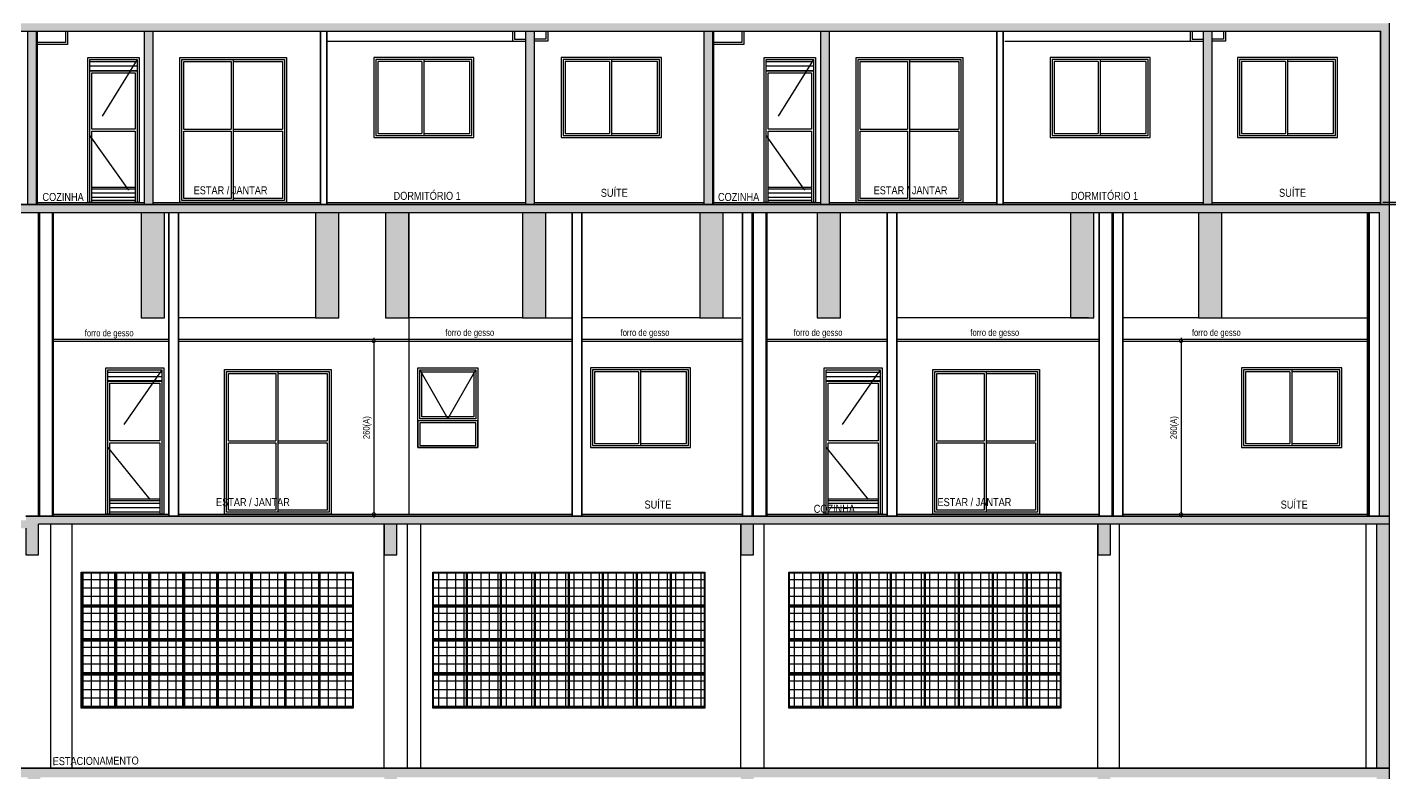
# Model space of a CAD drawing. Header units: metres. Extents: x -9086 to -7768, y 20 to 184.
# Drawn here: x -9042.47 to -9022.04, y 30.49 to 41.68 of the extents above; entities that cross this region are included whole.
import ezdxf
from ezdxf.enums import TextEntityAlignment as Align

# ---------------------------------------------------------------- set-up
doc = ezdxf.new("R2010")
doc.units = ezdxf.units.M
doc.linetypes.add('DASHEDX2', pattern=[1.5, 1, -0.5])
for name, color, linetype in [('ARQ-ALV ACAB', 4, 'Continuous'), ('ARQ-ALV OSSO', 5, 'Continuous'), ('ARQ-AUX', 7, 'Continuous'), ('ARQ-AUX1', 1, 'Continuous'), ('ARQ-CAX', 1, 'Continuous'), ('ARQ-DIM', 2, 'Continuous'), ('ARQ-DIM EMBASAM', 2, 'Continuous'), ('ARQ-ENCH', 1, 'Continuous'), ('ARQ-EST', 2, 'Continuous'), ('ARQ-PRJ', 7, 'DASHEDX2'), ('ARQ-TXT', 2, 'Continuous'), ('ES-CORTE', 2, 'Continuous')]:
    doc.layers.add(name, color=color, linetype=linetype)
doc.styles.add('Adesa', font='ARIALN.TTF')
doc.dimstyles.new('ADESA 1-0050', dxfattribs={"dimtxt": 0.1, "dimasz": 0.1, "dimexe": 0.05, "dimexo": 0.05, "dimgap": 0.03, "dimtad": 1, "dimdec": 1, "dimlfac": 100, "dimzin": 12, "dimtxsty": 'Adesa', "dimblk": 'DOTSMALL', "dimcen": 1, "dimdle": 0.05, "dimclrd": 1, "dimclre": 1, "dimclrt": 256, "dimazin": 3, "dimtm": 1e-09, "dimtfac": 1, "dimtdec": 1, "dimtmove": 1, "dimatfit": 0, "dimldrblk": 'DOTSMALL', "dimfxl": 0.8, "dimtvp": 2, "dimtolj": 1, "dimtzin": 0, "dimarcsym": 0})
pattern_1 = [(45, (-0.024784, 0), (-0.02245064, 0.02245064), [])]

# ---------------------------------------------------------------- blocks, each defined once
blk = doc.blocks.new('CT AA 3 ANDAR')
at = {"layer": 'ES-CORTE'}
h = blk.add_hatch(color=8, dxfattribs=at)
h.dxf.hatch_style = 1
h.paths.add_polyline_path([(-31.745, 2.88), (-31.745, 0), (-31.555, 0), (-31.555, 2.74), (-26.101, 2.74), (-26.101, 2.3), (-25.911, 2.3), (-25.911, 2.74), (-20.651, 2.74), (-20.651, 2.3), (-20.461, 2.3), (-20.461, 2.74), (-15.301, 2.74), (-15.301, 2.3), (-15.111, 2.3), (-15.111, 2.74), (-9.951, 2.74), (-9.951, 2.3), (-9.935, 2.3), (-9.761, 2.3), (-9.761, 2.74), (-4.601, 2.74), (-4.601, 2.3), (-4.411, 2.3), (-4.411, 2.74), (-0.415, 2.74), (-0.415, 0), (-0.225, 0), (-0.225, 2.88)])
for p, q in [((-0.225, 2.88, 0), (-31.745, 2.88)), ((-0.225, 2.88, 0), (-31.745, 2.88)), ((-0.225, 0, 0), (-0.225, 2.88, 0))]:
    blk.add_line(p, q, dxfattribs=at)
blk = doc.blocks.new('V NEOREX 18')
at = {"layer": 'ARQ-AUX'}
h = blk.add_hatch(dxfattribs=at)
h.set_pattern_fill('NET', color=256, scale=0.04)
h.set_pattern_definition([(0, (0.255, 0.5), (0, 0.127), []), (90, (0.255, 0.5), (-0.127, 8e-18), [])])
h.paths.add_polyline_path([(0.01, 0.5), (0.01, 0.01), (0.5, 0.01), (0.5, 0.5)])
for points in [[(0, 0.51), (0.51, 0.51), (0.51, 0), (0, 0)], [(0.01, 0.5), (0.5, 0.5), (0.5, 0.01), (0.01, 0.01)]]:
    blk.add_lwpolyline(points, close=True, dxfattribs=at)
blk = doc.blocks.new('CT AA 4 ANDAR')
at = {"layer": 'ARQ-DIM'}
h = blk.add_hatch(color=8, dxfattribs=at)
h.dxf.hatch_style = 1
h.paths.add_polyline_path([(-22.52, 4.32), (-31.745, 4.32), (-31.745, 4.17), (-31.745, 0.54), (-31.555, 0.54), (-31.555, 4.2), (-26.101, 4.2), (-22.66, 4.2), (-22.66, 4.14), (-20.676, 4.14), (-20.676, 3.74), (-20.486, 3.74), (-20.486, 4.2), (-15.301, 4.2), (-0.225, 4.2), (-0.225, 4.32), (-20.676, 4.32), (-20.676, 4.26), (-22.52, 4.26)])
h = blk.add_hatch(color=8, dxfattribs=at)
h.dxf.hatch_style = 1
h.paths.add_polyline_path([(-15.111, 4.2), (-15.301, 4.2), (-15.301, 3.74), (-15.111, 3.74)])
h.paths.add_polyline_path([(-9.761, 4.2), (-9.951, 4.2), (-9.951, 3.74), (-9.761, 3.74)])
h.paths.add_polyline_path([(-4.411, 4.2), (-4.601, 4.2), (-4.601, 3.74), (-4.411, 3.74)])
h = blk.add_hatch(color=8, dxfattribs=at)
h.dxf.hatch_style = 1
h.paths.add_polyline_path([(-0.225, 4.2), (-0.415, 4.2), (-0.415, 0.54), (-0.225, 0.54)])
at = {"layer": 'ARQ-AUX'}
for p, q in [((-19.981, 0.54), (-19.981, 4.2)), ((-14.751, 0.54, 0), (-14.751, 4.2, 0))]:
    blk.add_line(p, q, dxfattribs=at)
at = {"layer": 'ARQ-AUX1'}
for p, q in [((-20.301, 0.54), (-20.301, 4.2)), ((-15.301, 0.54), (-15.301, 4.2)), ((-14.951, 0.54), (-14.951, 4.2)), ((-9.951, 0.54), (-9.951, 4.2)), ((-9.601, 0.54), (-9.601, 4.2)), ((-4.601, 0.54), (-4.601, 4.2)), ((-4.276, 0.54, 0), (-4.276, 4.2, 0)), ((-0.576, 0.54, 0), (-0.576, 4.2, 0))]:
    blk.add_line(p, q, dxfattribs=at)
at = {"layer": 'ES-CORTE'}
for p, q in [((-0.225, 4.32, 0), (-20.676, 4.32, 0)), ((-0.225, 0.54, 0), (-0.225, 4.32, 0)), ((-15.301, 4.2), (-20.486, 4.2)), ((-0.225, 4.2, 0), (-20.486, 4.2)), ((-9.951, 4.2), (-15.111, 4.2)), ((-4.601, 4.2), (-9.761, 4.2)), ((-0.415, 0.54, 0), (-0.415, 4.2, 0)), ((-31.745, 0.54), (-0.225, 0.54, 0))]:
    blk.add_line(p, q, dxfattribs=at)
for points in [[(-20.676, 4.14), (-20.676, 3.74), (-20.486, 3.74), (-20.486, 4.2)], [(-15.301, 4.2), (-15.301, 3.74), (-15.111, 3.74), (-15.111, 4.2)], [(-9.951, 4.2), (-9.951, 3.74), (-9.761, 3.74), (-9.761, 4.2)], [(-4.601, 4.2), (-4.601, 3.74), (-4.411, 3.74), (-4.411, 4.2)]]:
    blk.add_lwpolyline(points, dxfattribs=at)
at = {"layer": 'ARQ-AUX1'}
for p in [(-19.848, 2.971, 0), (-19.338, 2.971, 0), (-18.828, 2.971, 0), (-18.318, 2.971, 0), (-17.808, 2.971, 0), (-17.298, 2.971, 0), (-16.788, 2.971, 0), (-16.278, 2.971, 0), (-14.572, 2.971, 0), (-14.062, 2.971, 0), (-13.552, 2.971, 0), (-13.042, 2.971, 0), (-12.532, 2.971, 0), (-12.022, 2.971, 0), (-11.512, 2.971, 0), (-11.002, 2.971, 0), (-9.232, 2.971, 0), (-8.722, 2.971, 0), (-8.212, 2.971, 0), (-7.702, 2.971, 0), (-7.192, 2.971, 0), (-6.682, 2.971, 0), (-6.172, 2.971, 0), (-5.662, 2.971, 0), (-19.848, 2.461, 0), (-19.338, 2.461, 0), (-18.828, 2.461, 0), (-18.318, 2.461, 0), (-17.808, 2.461, 0), (-17.298, 2.461, 0), (-16.788, 2.461, 0), (-16.278, 2.461, 0), (-14.572, 2.461, 0), (-14.062, 2.461, 0), (-13.552, 2.461, 0), (-13.042, 2.461, 0), (-12.532, 2.461, 0), (-12.022, 2.461, 0), (-11.512, 2.461, 0), (-11.002, 2.461, 0), (-9.232, 2.461, 0), (-8.722, 2.461, 0), (-8.212, 2.461, 0), (-7.702, 2.461, 0), (-7.192, 2.461, 0), (-6.682, 2.461, 0), (-6.172, 2.461, 0), (-5.662, 2.461, 0), (-19.848, 1.951, 0), (-19.338, 1.951, 0), (-18.828, 1.951, 0), (-18.318, 1.951, 0), (-17.808, 1.951, 0), (-17.298, 1.951, 0), (-16.788, 1.951, 0), (-16.278, 1.951, 0), (-14.572, 1.951, 0), (-14.062, 1.951, 0), (-13.552, 1.951, 0), (-13.042, 1.951, 0), (-12.532, 1.951, 0), (-12.022, 1.951, 0), (-11.512, 1.951, 0), (-11.002, 1.951, 0), (-9.232, 1.951, 0), (-8.722, 1.951, 0), (-8.212, 1.951, 0), (-7.702, 1.951, 0), (-7.192, 1.951, 0), (-6.682, 1.951, 0), (-6.172, 1.951, 0), (-5.662, 1.951, 0), (-19.848, 1.441, 0), (-19.338, 1.441, 0), (-18.828, 1.441, 0), (-18.318, 1.441, 0), (-17.808, 1.441, 0), (-17.298, 1.441, 0), (-16.788, 1.441, 0), (-16.278, 1.441, 0), (-14.572, 1.441, 0), (-14.062, 1.441, 0), (-13.552, 1.441, 0), (-13.042, 1.441, 0), (-12.532, 1.441, 0), (-12.022, 1.441, 0), (-11.512, 1.441, 0), (-11.002, 1.441, 0), (-9.232, 1.441, 0), (-8.722, 1.441, 0), (-8.212, 1.441, 0), (-7.702, 1.441, 0), (-7.192, 1.441, 0), (-6.682, 1.441, 0), (-6.172, 1.441, 0), (-5.662, 1.441, 0)]:
    blk.add_blockref('V NEOREX 18', p, dxfattribs=at)
blk = doc.blocks.new('V P 160x220')
at = {"layer": 'ARQ-CAX'}
for p, q in [((0.06, 1.1), (0.77, 1.1)), ((0.06, 1.07), (0.77, 1.07)), ((0.8, 1.1), (1.54, 1.1)), ((0.8, 1.07), (1.54, 1.07))]:
    blk.add_line(p, q, dxfattribs=at)
for points in [[(0, 2.175), (1.6, 2.175), (1.6, 0), (0, 0)], [(0.03, 2.145), (1.57, 2.145), (1.57, 0.03), (0.03, 0.03)]]:
    blk.add_lwpolyline(points, close=True, dxfattribs=at)
for points in [[(0.06, 1.1), (0.06, 2.115), (0.77, 2.115)], [(0.77, 2.115), (0.77, 1.1)], [(0.8, 2.145), (0.8, 0.03)], [(0.8, 2.115), (1.54, 2.115), (1.54, 1.1)], [(0.77, 0.06), (0.06, 0.06), (0.06, 1.07)], [(0.77, 1.07), (0.77, 0.06)], [(1.54, 1.07), (1.54, 0.06), (0.8, 0.06)]]:
    blk.add_lwpolyline(points, dxfattribs=at)
blk = doc.blocks.new('V J 150x120')
for points in [[(1.5, 1.2), (0, 1.2), (0, 0), (1.5, 0)], [(1.47, 1.17), (0.03, 1.17), (0.03, 0.03), (1.47, 0.03)]]:
    blk.add_lwpolyline(points, close=True)
for points in [[(0.72, 1.14), (0.06, 1.14), (0.06, 0.06), (0.72, 0.06)], [(0.72, 1.14), (0.72, 0.06)], [(0.75, 1.17), (0.75, 0.03)], [(0.75, 0.06), (1.44, 0.06), (1.44, 1.14), (0.75, 1.14)]]:
    blk.add_lwpolyline(points)
blk = doc.blocks.new('V P 80X220 VP')
h = blk.add_hatch()
h.set_pattern_fill('LINE', scale=0.02)
h.set_pattern_definition([(0, (24.38124, -4.07294), (0, 0.0635), [])])
h.paths.add_polyline_path([(-0.84, 2.17), (-0.03, 2.169), (-0.03, 2), (-0.84, 2)])
h.paths.add_polyline_path([(-0.81, 0.2), (-0.06, 0.2), (-0.06, 0.03), (-0.81, 0.03)])
for points in [[(-0.87, 0), (-0.87, 2.2), (0, 2.2), (0, 0)], [(-0.84, 0), (-0.84, 2), (-0.03, 2), (-0.03, 0)], [(-0.81, 1.1), (-0.81, 1.97), (-0.06, 1.97), (-0.06, 1.1)], [(-0.06, 1.1), (-0.81, 1.1)], [(-0.81, 1.07), (-0.06, 1.07)], [(-0.06, 1.07), (-0.06, 0)], [(-0.81, 0.23), (-0.06, 0.23)], [(0, 0), (-0.87, 0)], [(-0.06, 0.2), (-0.81, 0.2)], [(-0.06, 0.03), (-0.81, 0.03)]]:
    blk.add_lwpolyline(points)
blk.add_lwpolyline([(-0.84, 2.17), (-0.03, 2.17), (-0.03, 2), (-0.84, 2)], close=True)
at = {"elevation": 0}
blk.add_lwpolyline([(-0.81, 0), (-0.81, 1.07)], dxfattribs=at)
at = {"layer": 'ARQ-PRJ'}
blk.add_lwpolyline([(-0.03, 2.17), (-0.84, 1), (-0.03, 0)], dxfattribs=at)
blk = doc.blocks.new('V J 90x120')
for points in [[(0, 1.2), (0.9, 1.2), (0.9, 0), (0, 0)], [(0, 1.2), (0.9, 1.2), (0.9, 0.4), (0, 0.4)], [(0.03, 1.17), (0.87, 1.17), (0.87, 0.43), (0.03, 0.43)], [(0.06, 1.14), (0.84, 1.14), (0.84, 0.46), (0.06, 0.46)], [(0, 0), (0.9, 0), (0.9, 0.4), (0, 0.4)], [(0.03, 0.03), (0.87, 0.03), (0.87, 0.37), (0.03, 0.37)]]:
    blk.add_lwpolyline(points, close=True)
at = {"layer": 'ARQ-PRJ'}
blk.add_lwpolyline([(0.03, 1.17), (0.45, 0.43), (0.87, 1.17)], dxfattribs=at)
blk = doc.blocks.new('CT AA PUC')
h = blk.add_hatch(color=8)
h.dxf.hatch_style = 1
h.paths.add_polyline_path([(-31.535, 4.56), (-0.205, 4.56), (-0.205, 4.68), (-31.725, 4.68), (-31.725, 4.56), (-31.725, 0), (-31.535, 0)])
h.paths.add_polyline_path([(-27.366, 4.56), (-27.716, 4.56), (-27.716, 2.98), (-27.366, 2.98)], flags=17)
h.paths.add_polyline_path([(-25.245, 4.56), (-25.845, 4.56), (-25.845, 2.98), (-25.245, 2.98)], flags=17)
h.paths.add_polyline_path([(-22.096, 4.56), (-22.446, 4.56), (-22.446, 2.98), (-22.096, 2.98)], flags=17)
h.paths.add_polyline_path([(-18.576, 4.56), (-18.926, 4.56), (-18.926, 2.98), (-18.576, 2.98)], flags=17)
h.paths.add_polyline_path([(-15.962, 4.56), (-16.312, 4.56), (-16.312, 2.98), (-15.962, 2.98)], flags=17)
h.paths.add_polyline_path([(-14.913, 4.56), (-15.263, 4.56), (-15.263, 2.98), (-14.913, 2.98)], flags=17)
h.paths.add_polyline_path([(-12.856, 4.56), (-13.206, 4.56), (-13.206, 2.98), (-12.856, 2.98)], flags=17)
h.paths.add_polyline_path([(-10.196, 4.56), (-10.546, 4.56), (-10.546, 2.98), (-10.196, 2.98)], flags=17)
h.paths.add_polyline_path([(-8.436, 4.56), (-8.786, 4.56), (-8.786, 2.98), (-8.436, 2.98)], flags=17)
h.paths.add_polyline_path([(-4.636, 4.56), (-4.986, 4.56), (-4.986, 2.98), (-4.636, 2.98)], flags=17)
h.paths.add_polyline_path([(-2.716, 4.56), (-3.066, 4.56), (-3.066, 2.98), (-2.716, 2.98)], flags=17)
h.paths.add_polyline_path([(-0.205, 4.56), (-0.355, 4.56), (-0.355, 0), (-0.205, 0)], flags=17)
h = blk.add_hatch(color=8)
h.dxf.hatch_style = 1
h.paths.add_polyline_path([(-31.535, 4.56), (-0.205, 4.56), (-0.205, 4.68), (-31.725, 4.68), (-31.725, 4.56), (-31.725, 0), (-31.535, 0)])
h.paths.add_polyline_path([(-27.366, 4.56), (-27.716, 4.56), (-27.716, 2.98), (-27.366, 2.98)], flags=17)
h.paths.add_polyline_path([(-25.245, 4.56), (-25.845, 4.56), (-25.845, 2.98), (-25.245, 2.98)], flags=17)
h.paths.add_polyline_path([(-22.096, 4.56), (-22.446, 4.56), (-22.446, 2.98), (-22.096, 2.98)], flags=17)
h.paths.add_polyline_path([(-18.576, 4.56), (-18.926, 4.56), (-18.926, 2.98), (-18.576, 2.98)], flags=17)
h.paths.add_polyline_path([(-15.962, 4.56), (-16.312, 4.56), (-16.312, 2.98), (-15.962, 2.98)], flags=17)
h.paths.add_polyline_path([(-14.913, 4.56), (-15.263, 4.56), (-15.263, 2.98), (-14.913, 2.98)], flags=17)
h.paths.add_polyline_path([(-12.856, 4.56), (-13.206, 4.56), (-13.206, 2.98), (-12.856, 2.98)], flags=17)
h.paths.add_polyline_path([(-10.196, 4.56), (-10.546, 4.56), (-10.546, 2.98), (-10.196, 2.98)], flags=17)
h.paths.add_polyline_path([(-8.436, 4.56), (-8.786, 4.56), (-8.786, 2.98), (-8.436, 2.98)], flags=17)
h.paths.add_polyline_path([(-4.636, 4.56), (-4.986, 4.56), (-4.986, 2.98), (-4.636, 2.98)], flags=17)
h.paths.add_polyline_path([(-2.716, 4.56), (-3.066, 4.56), (-3.066, 2.98), (-2.716, 2.98)], flags=17)
h.paths.add_polyline_path([(-0.205, 4.56), (-0.355, 4.56), (-0.355, 0), (-0.205, 0)], flags=17)
at = {"layer": 'ARQ-ENCH'}
h = blk.add_hatch(dxfattribs=at)
h.set_pattern_fill('ANSI31', color=256, scale=0.01)
h.set_pattern_definition(pattern_1)
h.paths.add_polyline_path([(-0.53, 4.56), (-0.51, 4.56), (-0.51, 0), (-0.53, 0)])
h = blk.add_hatch(dxfattribs=at)
h.set_pattern_fill('ANSI31', color=256, scale=0.01)
h.set_pattern_definition(pattern_1)
h.paths.add_polyline_path([(-0.53, 4.56), (-0.51, 4.56), (-0.51, 0), (-0.53, 0)])
at = {"layer": 'ARQ-ALV ACAB'}
for p, q in [((-20.24, 0, 0), (-20.24, 4.56, 0)), ((-20.24, 0, 0), (-20.24, 4.56, 0)), ((-18.511, 0, 0), (-18.511, 4.56, 0)), ((-18.511, 0, 0), (-18.511, 4.56, 0)), ((-18.361, 0, 0), (-18.361, 4.56, 0)), ((-18.361, 0, 0), (-18.361, 4.56, 0)), ((-12.461, 0, 0), (-12.461, 4.56, 0)), ((-12.461, 0, 0), (-12.461, 4.56, 0)), ((-12.311, 0, 0), (-12.311, 4.56, 0)), ((-12.311, 0, 0), (-12.311, 4.56, 0)), ((-9.91, 0, 0), (-9.91, 4.56, 0)), ((-9.91, 0, 0), (-9.91, 4.56, 0)), ((-9.54, 0, 0), (-9.54, 4.56, 0)), ((-9.54, 0, 0), (-9.54, 4.56, 0)), ((-7.738, 0, 0), (-7.738, 4.56, 0)), ((-7.738, 0, 0), (-7.738, 4.56, 0)), ((-7.588, 0, 0), (-7.588, 4.56, 0)), ((-7.588, 0, 0), (-7.588, 4.56, 0)), ((-4.56, 0, 0), (-4.56, 4.56, 0)), ((-4.56, 0, 0), (-4.56, 4.56, 0)), ((-4.2, 0, 0), (-4.2, 4.56, 0)), ((-4.2, 0, 0), (-4.2, 4.56, 0)), ((-0.535, 0, 0), (-0.535, 4.56, 0)), ((-0.535, 0, 0), (-0.535, 4.56, 0)), ((-20.24, 0.03, 0), (-18.511, 0.03, 0)), ((-20.24, 0.03, 0), (-18.511, 0.03, 0)), ((-18.361, 0.03, 0), (-12.461, 0.03, 0)), ((-18.361, 0.03, 0), (-12.461, 0.03, 0)), ((-12.311, 0.03, 0), (-9.91, 0.03, 0)), ((-12.311, 0.03, 0), (-9.91, 0.03, 0)), ((-9.54, 0.03, 0), (-7.738, 0.03, 0)), ((-9.54, 0.03, 0), (-7.738, 0.03, 0)), ((-7.588, 0.03, 0), (-4.56, 0.03, 0)), ((-7.588, 0.03, 0), (-4.56, 0.03, 0)), ((-4.2, 0.03, 0), (-0.535, 0.03, 0)), ((-4.2, 0.03, 0), (-0.535, 0.03, 0))]:
    blk.add_line(p, q, dxfattribs=at)
at = {"layer": 'ARQ-ALV ACAB', "elevation": 0}
blk.add_lwpolyline([(2.167, 4.68), (2.17, 4.71), (-0.305, 4.71)], dxfattribs=at)
blk.add_lwpolyline([(2.167, 4.68), (2.17, 4.71), (-0.305, 4.71)], dxfattribs=at)
at = {"layer": 'ARQ-ALV OSSO'}
for p, q in [((-20.465, 0, 0), (-20.465, 4.56, 0)), ((-20.465, 0, 0), (-20.465, 4.56, 0)), ((-20.445, 0, 0), (-20.445, 4.56, 0)), ((-20.445, 0, 0), (-20.445, 4.56, 0)), ((-20.255, 0, 0), (-20.255, 4.56, 0)), ((-20.255, 0, 0), (-20.255, 4.56, 0)), ((-18.506, 0, 0), (-18.506, 4.56, 0)), ((-18.506, 0, 0), (-18.506, 4.56, 0)), ((-18.366, 0, 0), (-18.366, 4.56, 0)), ((-18.366, 0, 0), (-18.366, 4.56, 0)), ((-12.456, 0, 0), (-12.456, 4.56, 0)), ((-12.456, 0, 0), (-12.456, 4.56, 0)), ((-12.316, 0, 0), (-12.316, 4.56, 0)), ((-12.316, 0, 0), (-12.316, 4.56, 0)), ((-9.905, 0, 0), (-9.905, 4.56, 0)), ((-9.905, 0, 0), (-9.905, 4.56, 0)), ((-9.765, 0, 0), (-9.765, 4.56, 0)), ((-9.765, 0, 0), (-9.765, 4.56, 0)), ((-9.745, 0, 0), (-9.745, 4.56, 0)), ((-9.745, 0, 0), (-9.745, 4.56, 0)), ((-9.555, 0, 0), (-9.555, 4.56, 0)), ((-9.555, 0, 0), (-9.555, 4.56, 0)), ((-7.733, 0, 0), (-7.733, 4.56, 0)), ((-7.733, 0, 0), (-7.733, 4.56, 0)), ((-7.593, 0, 0), (-7.593, 4.56, 0)), ((-7.593, 0, 0), (-7.593, 4.56, 0)), ((-4.555, 0, 0), (-4.555, 4.56, 0)), ((-4.555, 0, 0), (-4.555, 4.56, 0)), ((-4.365, 0, 0), (-4.365, 4.56, 0)), ((-4.365, 0, 0), (-4.365, 4.56, 0)), ((-4.345, 0, 0), (-4.345, 4.56, 0)), ((-4.345, 0, 0), (-4.345, 4.56, 0)), ((-4.205, 0, 0), (-4.205, 4.558, 0)), ((-4.205, 0, 0), (-4.205, 4.558, 0)), ((-0.51, 0, 0), (-0.51, 4.56, 0)), ((-0.51, 0, 0), (-0.51, 4.56, 0))]:
    blk.add_line(p, q, dxfattribs=at)
at = {"layer": 'ARQ-AUX1'}
for p, q in [((-14.908, 0.03, 0), (-14.908, 4.56, 0)), ((-14.908, 0.03, 0), (-14.908, 4.56, 0)), ((-0.53, 0, 0), (-0.53, 4.56, 0)), ((-0.53, 0, 0), (-0.53, 4.56, 0)), ((-20.24, 2.66, 0), (-18.511, 2.66, 0)), ((-18.361, 2.66, 0), (-12.461, 2.66, 0)), ((-12.311, 2.66, 0), (-9.91, 2.66, 0)), ((-9.54, 2.66, 0), (-7.738, 2.66, 0)), ((-7.588, 2.66, 0), (-4.56, 2.66, 0)), ((-4.2, 2.66, 0), (-0.535, 2.66, 0)), ((-20.24, 2.63, 0), (-18.511, 2.63, 0)), ((-18.361, 2.63, 0), (-12.461, 2.63, 0)), ((-12.311, 2.63, 0), (-9.91, 2.63, 0)), ((-9.54, 2.63, 0), (-7.738, 2.63, 0)), ((-7.588, 2.63, 0), (-4.56, 2.63, 0)), ((-4.2, 2.63, 0), (-0.535, 2.63, 0))]:
    blk.add_line(p, q, dxfattribs=at)
at = {"layer": 'ARQ-AUX1', "elevation": 0}
for points in [[(-16.312, 2.98), (-18.361, 2.98)], [(-16.312, 2.98), (-18.361, 2.98)], [(-13.206, 2.98), (-14.908, 2.98)], [(-13.206, 2.98), (-14.908, 2.98)], [(-12.856, 2.98), (-12.461, 2.98)], [(-12.856, 2.98), (-12.461, 2.98)], [(-10.546, 2.98), (-12.311, 2.98)], [(-10.546, 2.98), (-12.311, 2.98)], [(-4.716, 2.98), (-7.588, 2.98)], [(-4.716, 2.98), (-7.588, 2.98)], [(-3.066, 2.98), (-4.2, 2.98)], [(-3.066, 2.98), (-4.2, 2.98)], [(-2.716, 2.98), (-0.535, 2.98)], [(-2.716, 2.98), (-0.535, 2.98)]]:
    blk.add_lwpolyline(points, dxfattribs=at)
at = {"layer": 'ARQ-ENCH', "elevation": 0}
blk.add_lwpolyline([(-0.53, 4.56), (-0.51, 4.56), (-0.51, 0), (-0.53, 0)], close=True, dxfattribs=at)
blk.add_lwpolyline([(-0.53, 4.56), (-0.51, 4.56), (-0.51, 0), (-0.53, 0)], close=True, dxfattribs=at)
at = {"layer": 'ES-CORTE'}
for p, q in [((-31.725, 4.68, 0), (-0.025, 4.68, 0)), ((-31.725, 4.68, 0), (-0.025, 4.68, 0)), ((-31.535, 4.56, 0), (-0.355, 4.56, 0)), ((-31.535, 4.56, 0), (-0.355, 4.56, 0)), ((-0.355, 0, 0), (-0.355, 4.56, 0)), ((-0.355, 0, 0), (-0.355, 4.56, 0)), ((-0.205, 0, 0), (-0.205, 4.68, 0)), ((-0.205, 0, 0), (-0.205, 4.68, 0)), ((-0.205, 0, 0), (-20.655, 0, 0)), ((-0.205, 0, 0), (-20.655, 0, 0)), ((-20.655, 0, 0), (-0.205, 0, 0)), ((-20.655, 0, 0), (-0.205, 0, 0))]:
    blk.add_line(p, q, dxfattribs=at)
at = {"layer": 'ES-CORTE', "elevation": 0}
for points in [[(-18.926, 4.56), (-18.926, 2.98), (-18.576, 2.98), (-18.576, 4.56)], [(-18.926, 4.56), (-18.926, 2.98), (-18.576, 2.98), (-18.576, 4.56)], [(-16.312, 4.56), (-16.312, 2.98), (-15.962, 2.98), (-15.962, 4.56)], [(-16.312, 4.56), (-16.312, 2.98), (-15.962, 2.98), (-15.962, 4.56)], [(-15.263, 4.56), (-15.263, 2.98), (-14.913, 2.98), (-14.913, 4.56)], [(-15.263, 4.56), (-15.263, 2.98), (-14.913, 2.98), (-14.913, 4.56)], [(-13.206, 4.56), (-13.206, 2.98), (-12.856, 2.98), (-12.856, 4.56)], [(-13.206, 4.56), (-13.206, 2.98), (-12.856, 2.98), (-12.856, 4.56)], [(-10.546, 4.56), (-10.546, 2.98), (-10.196, 2.98), (-10.196, 4.56)], [(-10.546, 4.56), (-10.546, 2.98), (-10.196, 2.98), (-10.196, 4.56)], [(-8.786, 4.56), (-8.786, 2.98), (-8.436, 2.98), (-8.436, 4.56)], [(-8.786, 4.56), (-8.786, 2.98), (-8.436, 2.98), (-8.436, 4.56)], [(-4.986, 4.56), (-4.986, 2.98), (-4.636, 2.98), (-4.636, 4.56)], [(-3.066, 4.56), (-3.066, 2.98), (-2.716, 2.98), (-2.716, 4.56)], [(-3.066, 4.56), (-3.066, 2.98), (-2.716, 2.98), (-2.716, 4.56)]]:
    blk.add_lwpolyline(points, dxfattribs=at)
at = {"layer": 'ARQ-CAX'}
for name, p in [('V P 80X220 VP', (-18.586, 0.03, 0)), ('V P 80X220 VP', (-18.586, 0.03, 0)), ('V P 160x220', (-17.676, 0.03, 0)), ('V P 160x220', (-17.676, 0.03, 0)), ('V J 90x120', (-14.775, 1.03, 0)), ('V J 90x120', (-14.775, 1.03, 0)), ('V J 150x120', (-12.186, 1.03, 0)), ('V J 150x120', (-12.186, 1.03, 0)), ('V P 80X220 VP', (-7.813, 0.03, 0)), ('V P 80X220 VP', (-7.813, 0.03, 0)), ('V P 160x220', (-7.053, 0.03, 0)), ('V P 160x220', (-7.053, 0.03, 0)), ('V J 150x120', (-2.421, 1.03, 0)), ('V J 150x120', (-2.421, 1.03, 0))]:
    blk.add_blockref(name, p, dxfattribs=at)
at = {"layer": 'ARQ-TXT', "style": 'Adesa'}
for s, height, p in [('forro de gesso', 0.1, (-19.406, 2.738, 0)), ('forro de gesso', 0.1, (-13.998, 2.745, 0)), ('forro de gesso', 0.1, (-11.37, 2.745, 0)), ('forro de gesso', 0.1, (-8.774, 2.745, 0)), ('forro de gesso', 0.1, (-6.124, 2.745, 0)), ('forro de gesso', 0.1, (-2.801, 2.745, 0)), ('ESTAR / JANTAR', 0.12, (-17.25, 0.215, 0)), ('ESTAR / JANTAR', 0.12, (-17.25, 0.215, 0)), ('SUÍTE', 0.12, (-11.175, 0.19, 0)), ('SUÍTE', 0.12, (-11.175, 0.19, 0)), ('ESTAR / JANTAR', 0.12, (-6.429, 0.215)), ('ESTAR / JANTAR', 0.12, (-6.429, 0.215)), ('SUÍTE', 0.12, (-1.633, 0.19)), ('SUÍTE', 0.12, (-1.633, 0.19)), ('COZINHA', 0.12, (-8.53, 0.112)), ('COZINHA', 0.12, (-8.53, 0.112))]:
    blk.add_text(s, height=height, dxfattribs=at).set_placement(p, align=Align.MIDDLE)
blk = doc.blocks.new('V P 80x220')
at = {"layer": 'ARQ-CAX'}
h = blk.add_hatch(dxfattribs=at)
h.set_pattern_fill('LINE', scale=0.02)
h.set_pattern_definition([(0, (0.74004, 2.16916), (0, 0.0635), [])])
h.paths.add_polyline_path([(0.74, 2.145), (0.03, 2.145), (0.03, 2), (0.74, 2)])
h.paths.add_polyline_path([(0.71, 0.2), (0.06, 0.2), (0.06, 0.03), (0.71, 0.03)])
for points in [[(0.77, 0), (0.77, 2.175), (0, 2.175), (0, 0)], [(0.74, 2.145), (0.03, 2.145), (0.03, 1.975), (0.74, 1.975)]]:
    blk.add_lwpolyline(points, close=True, dxfattribs=at)
for points in [[(0.74, 0), (0.74, 1.975), (0.03, 1.975), (0.03, 0)], [(0.71, 1.1), (0.71, 1.945), (0.06, 1.945), (0.06, 1.1)], [(0.06, 1.1), (0.71, 1.1)], [(0.06, 1.07), (0.06, 0)], [(0.71, 1.07), (0.06, 1.07)], [(0.71, 0), (0.71, 1.07)], [(0.71, 0.23), (0.06, 0.23)], [(0.06, 0.2), (0.71, 0.2)], [(0.06, 0.03), (0.71, 0.03)], [(0, 0), (0.77, 0)]]:
    blk.add_lwpolyline(points, dxfattribs=at)
at = {"layer": 'ARQ-PRJ'}
blk.add_lwpolyline([(0.03, 2.145), (0.74, 1), (0.03, 0)], dxfattribs=at)
blk = doc.blocks.new('CT AA TIPO')
at = {"layer": 'ARQ-EST'}
h = blk.add_hatch(color=8, dxfattribs=at)
h.dxf.hatch_style = 1
h.paths.add_polyline_path([(-0.18, 2.72), (-31.7, 2.72), (-31.7, 2.6), (-0.31, 2.6), (-0.31, 0), (-0.18, 0)])
h = blk.add_hatch(color=8, dxfattribs=at)
h.dxf.hatch_style = 1
h.paths.add_polyline_path([(-10.33, 2.6), (-10.4599, 2.6), (-10.4599, 0), (-10.33, 0)])
h.paths.add_polyline_path([(-8.58, 2.6), (-8.71, 2.6), (-8.71, 0), (-8.58, 0)])
h.paths.add_polyline_path([(-2.84, 2.6), (-2.97, 2.6), (-2.97, 0), (-2.84, 0)])
h.paths.add_polyline_path([(-31.57, 2.6), (-31.7, 2.6), (-31.7, 0), (-31.57, 0)])
h.paths.add_polyline_path([(-27.49, 2.6), (-27.6199, 2.6), (-27.6199, 0), (-27.49, 0)])
h.paths.add_polyline_path([(-22.2199, 2.6), (-22.35, 2.6), (-22.35, 0), (-22.2199, 0)])
h.paths.add_polyline_path([(-18.72, 2.6), (-18.85, 2.6), (-18.85, 0), (-18.72, 0)])
h.paths.add_polyline_path([(-20.47, 2.6), (-20.6, 2.6), (-20.6, 0), (-20.47, 0)])
h.paths.add_polyline_path([(-13, 2.6), (-13.13, 2.6), (-13.13, 0), (-13, 0)])
at = {"layer": 'ARQ-ALV ACAB'}
for p, q in [((-20.455, 0, 0), (-20.455, 2.6, 0)), ((-16.21, 0, 0), (-16.21, 2.6, 0)), ((-16.11, 0, 0), (-16.11, 2.6, 0)), ((-10.315, 0, 0), (-10.315, 2.6, 0)), ((-6.07, 0, 0), (-6.07, 2.6, 0)), ((-5.97, 0, 0), (-5.97, 2.6, 0)), ((-0.315, 0, 0), (-0.315, 2.6, 0)), ((-20.455, 0.03, 0), (-18.855, 0.03, 0)), ((-18.7199, 0.03, 0), (-16.21, 0.03, 0)), ((-16.11, 0.03, 0), (-13.13, 0.03, 0)), ((-13, 0.03, 0), (-10.46, 0.03, 0)), ((-10.315, 0.03, 0), (-8.71, 0.03, 0)), ((-8.58, 0.03, 0), (-6.07, 0.03, 0)), ((-5.97, 0.03, 0), (-2.97, 0.03, 0)), ((-2.84, 0.03, 0), (-0.315, 0.03, 0))]:
    blk.add_line(p, q, dxfattribs=at)
at = {"layer": 'ARQ-ALV OSSO'}
for p, q in [((-16.205, 0, 0), (-16.205, 2.6, 0)), ((-16.115, 0, 0), (-16.115, 2.6, 0)), ((-6.065, 0, 0), (-6.065, 2.6, 0)), ((-5.975, 0, 0), (-5.975, 2.6, 0))]:
    blk.add_line(p, q, dxfattribs=at)
at = {"layer": 'ARQ-AUX1'}
for p, q in [((-16.11, 2.45, 0), (-13.13, 2.45, 0)), ((-5.95, 2.45, 0), (-2.97, 2.45, 0))]:
    blk.add_line(p, q, dxfattribs=at)
at = {"layer": 'ARQ-AUX1', "elevation": 0}
for points in [[(-20.005, 2.6), (-20.005, 2.4), (-20.455, 2.4)], [(-20.035, 2.6), (-20.035, 2.43), (-20.455, 2.43)], [(-13.33, 2.6), (-13.33, 2.45), (-13.13, 2.45)], [(-13.3, 2.6), (-13.3, 2.48), (-13.13, 2.48)], [(-12.8, 2.6), (-12.8, 2.45), (-13, 2.45)], [(-12.83, 2.6), (-12.83, 2.48), (-13, 2.48)], [(-9.865, 2.6), (-9.865, 2.4), (-10.315, 2.4)], [(-9.895, 2.6), (-9.895, 2.43), (-10.315, 2.43)], [(-3.17, 2.6), (-3.17, 2.45), (-2.97, 2.45)], [(-3.14, 2.6), (-3.14, 2.48), (-2.97, 2.48)], [(-2.6401, 2.6), (-2.6401, 2.45), (-2.8401, 2.45)], [(-2.6701, 2.6), (-2.6701, 2.48), (-2.8401, 2.48)]]:
    blk.add_lwpolyline(points, dxfattribs=at)
at = {"layer": 'ES-CORTE'}
for p, q in [((-0.18, 0, 0), (-0.18, 2.72, 0)), ((-31.7, 2.6, 0), (-0.31, 2.6, 0)), ((-20.6, 0, 0), (-20.6, 2.6, 0)), ((-20.47, 0, 0), (-20.47, 2.6, 0)), ((-18.85, 0), (-18.85, 2.6)), ((-18.72, 0, 0), (-18.72, 2.6, 0)), ((-13.13, 0, 0), (-13.13, 2.6, 0)), ((-13, 0, 0), (-13, 2.6, 0)), ((-10.4599, 0, 0), (-10.4599, 2.6, 0)), ((-10.33, 0, 0), (-10.33, 2.6, 0)), ((-8.71, 0, 0), (-8.71, 2.6, 0)), ((-8.58, 0, 0), (-8.58, 2.6, 0)), ((-2.97, 0, 0), (-2.97, 2.6, 0)), ((-2.84, 0), (-2.84, 2.6)), ((-0.31, 0, 0), (-0.31, 2.6, 0)), ((1.8532, 0, 0), (-31.7, 0, 0))]:
    blk.add_line(p, q, dxfattribs=at)
at = {"layer": 'ARQ-CAX', "xscale": -1}
for p in [(-18.93, 0.0301), (-8.79, 0.0301)]:
    blk.add_blockref('V P 80x220', p, dxfattribs=at)
at = {"layer": 'ARQ-CAX'}
for name, p in [('V P 160x220', (-18.32, 0.03)), ('V J 150x120', (-15.41, 1.005, 0)), ('V J 150x120', (-12.6, 1.005, 0)), ('V P 160x220', (-8.18, 0.03)), ('V J 150x120', (-5.27, 1.005, 0)), ('V J 150x120', (-2.46, 1.005, 0))]:
    blk.add_blockref(name, p, dxfattribs=at)
at = {"layer": 'ARQ-TXT', "style": 'Adesa'}
for s, p in [('ESTAR / JANTAR', (-17.5608, 0.2147)), ('DORMITÓRIO 1', (-14.6119, 0.1441)), ('SUÍTE', (-11.8054, 0.1896)), ('ESTAR / JANTAR', (-7.3619, 0.2147)), ('DORMITÓRIO 1', (-4.4533, 0.1441)), ('SUÍTE', (-1.6328, 0.1896)), ('COZINHA', (-20.0726, 0.1123)), ('COZINHA', (-9.9409, 0.1123))]:
    blk.add_text(s, height=0.12, dxfattribs=at).set_placement(p, align=Align.MIDDLE)
blk = doc.blocks.new('_DotSmall')
at = {"color": 0, "linetype": 'ByBlock', "const_width": 0.5}
blk.add_lwpolyline([(-0.0625, 0, 1), (0.0625, 0, 1)], format="xyb", close=True, dxfattribs=at)
blk = doc.blocks.new('*D1391')
at = {"layer": 'Defpoints', "color": 0, "transparency": 16777216}
for p in [(-9025.377, 36.97, 0), (-9025.377, 34.37, 0), (-9025.17, 34.37)]:
    blk.add_point(p, dxfattribs=at)
at = {"layer": 'ES-CORTE', "color": 1, "lineweight": -2, "transparency": 16777216}
for p, q in [((-9025.17, 37.02), (-9025.17, 34.32)), ((-9025.327, 36.97), (-9025.12, 36.97)), ((-9025.327, 34.37), (-9025.12, 34.37))]:
    blk.add_line(p, q, dxfattribs=at)
at = {"layer": 'ES-CORTE', "color": 1, "lineweight": -2, "transparency": 16777216, "xscale": 0.1, "yscale": 0.1, "zscale": 0.1}
for p, rotation in [((-9025.17, 36.97), 90), ((-9025.17, 34.37), 270)]:
    blk.add_blockref('_DotSmall', p, dxfattribs=dict(at, rotation=rotation))
at = {"layer": 'ES-CORTE', "transparency": 16777216, "insert": (-9025.266, 35.67), "char_height": 0.1, "attachment_point": 5, "rotation": 90, "style": 'Adesa'}
blk.add_mtext('\\A1;260(A)', dxfattribs=at)
blk = doc.blocks.new('*D1392')
at = {"layer": 'Defpoints', "color": 0, "transparency": 16777216}
for p in [(-9037.485, 36.97, 0), (-9037.485, 34.37, 0), (-9037.278, 34.37)]:
    blk.add_point(p, dxfattribs=at)
at = {"layer": 'ES-CORTE', "color": 1, "lineweight": -2, "transparency": 16777216}
for p, q in [((-9037.278, 37.02), (-9037.278, 34.32)), ((-9037.435, 36.97), (-9037.228, 36.97)), ((-9037.435, 34.37), (-9037.228, 34.37))]:
    blk.add_line(p, q, dxfattribs=at)
at = {"layer": 'ES-CORTE', "color": 1, "lineweight": -2, "transparency": 16777216, "xscale": 0.1, "yscale": 0.1, "zscale": 0.1}
for p, rotation in [((-9037.278, 36.97), 90), ((-9037.278, 34.37), 270)]:
    blk.add_blockref('_DotSmall', p, dxfattribs=dict(at, rotation=rotation))
at = {"layer": 'ES-CORTE', "transparency": 16777216, "insert": (-9037.373, 35.67), "char_height": 0.1, "attachment_point": 5, "rotation": 90, "style": 'Adesa'}
blk.add_mtext('\\A1;260(A)', dxfattribs=at)
blk = doc.blocks.new('CTE ELEV')
at = {"layer": 'ARQ-AUX1'}
blk.add_lwpolyline([(-9032.0608, 37.32), (-9031.7746, 37.32)], dxfattribs=at)
for name, p in [('CT AA PUC', (-9021.8396, 34.34, 0)), ('CT AA 3 ANDAR', (-9021.819, 27.68))]:
    blk.add_blockref(name, p)
blk.add_blockref('CT AA TIPO', (-9021.8644, 39.02, 0), dxfattribs=at)
at = {"layer": 'ARQ-CAX'}
blk.add_blockref('CT AA 4 ANDAR', (-9021.819, 30.02), dxfattribs=at)
at = {"layer": 'ARQ-TXT', "style": 'Adesa'}
blk.add_text('ESTACIONAMENTO', height=0.12, rotation=0.43868, dxfattribs=at).set_placement((-9041.4474, 30.6088, -0.0353), align=Align.CENTER)
at = {"layer": 'ES-CORTE', "color": 8}
for base, p1, p2, picture, middle in [((-9037.2776, 34.37, 0), (-9037.4849, 36.97, 0), (-9037.4849, 34.37, 0), '*D1392', (-9037.3731, 35.67, 0)), ((-9025.17, 34.37, 0), (-9025.3773, 36.97, 0), (-9025.3773, 34.37, 0), '*D1391', (-9025.2655, 35.67, 0))]:
    dim = blk.add_linear_dim(base=base, p1=p1, p2=p2, angle=90, text='<>(A)', dimstyle='ADESA 1-0050', dxfattribs=at)
    dim.commit()
    dim.dimension.update_dxf_attribs({"geometry": picture, "text_midpoint": middle})

msp = doc.modelspace()

# ---------------------------------------------------------------- block references
at = {"layer": 'ARQ-DIM EMBASAM'}
msp.add_blockref('CTE ELEV', (0, 0), dxfattribs=at)

doc.saveas('drawing.dxf')
